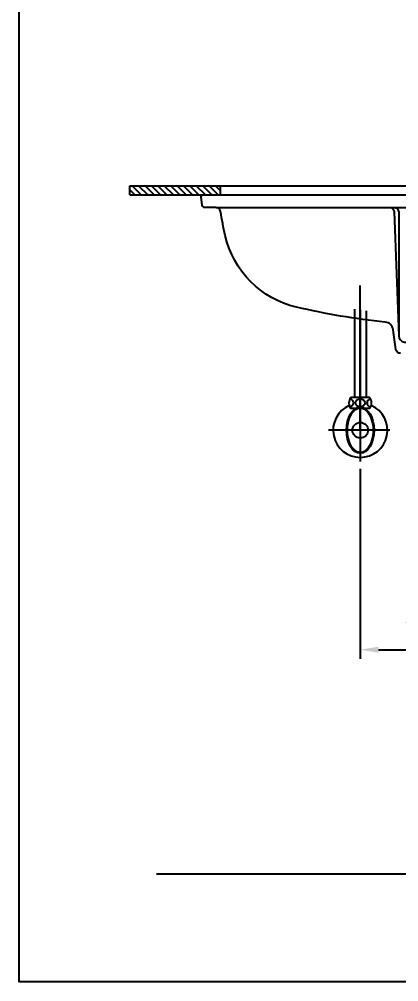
# Model space of a CAD drawing. Extents: x 0 to 3100, y 0 to 2100.
# Drawn here: x 0 to 419, y 0 to 1063 of the extents above; entities that cross this region are included whole.
import ezdxf

# ---------------------------------------------------------------- set-up
doc = ezdxf.new("R2010")
doc.units = 0
doc.header["$LTSCALE"] = 20
doc.header["$MEASUREMENT"] = 0
doc.layers.get('0').update_dxf_attribs({"linetype": 'CONTINUOUS'})
doc.layers.get('DEFPOINTS').update_dxf_attribs({"linetype": 'CONTINUOUS'})
for name, color, linetype in [('1', 1, 'CONTINUOUS'), ('3', 3, 'CONTINUOUS'), ('5', 5, 'CONTINUOUS'), ('6', 6, 'CONTINUOUS')]:
    doc.layers.add(name, color=color, linetype=linetype)
doc.styles.get("Standard").update_dxf_attribs({"font": 'NanumGothic.ttf'})
doc.dimstyles.get("Standard").update_dxf_attribs({"dimtxt": 2.7, "dimasz": 2, "dimexe": 2, "dimexo": 1, "dimgap": 2, "dimtad": 1, "dimdec": 0, "dimlfac": 10, "dimrnd": 1, "dimzin": 0, "dimdsep": 46, "dimtxsty": 'Standard', "dimcen": 0, "dimclrd": 7, "dimclrt": 2, "dimadec": 0, "dimazin": 0, "dimtfac": 1, "dimtdec": 0, "dimtofl": 0, "dimtmove": 0, "dimatfit": 3, "dimfxl": 1, "dimtolj": 1, "dimtzin": 0, "dimarcsym": 0})

# ---------------------------------------------------------------- blocks, each defined once
blk = doc.blocks.new('*D7')
at = {"color": 3, "lineweight": -2, "transparency": 16777216}
for p, q in [((376.3, 566.6), (376.3, 356.8)), ((526.3, 566.6), (526.3, 356.8)), ((396.3, 366.8), (506.3, 366.8))]:
    blk.add_line(p, q, dxfattribs=at)
at = {"color": 3, "transparency": 16777216}
for points in [[(396.3, 370.1), (396.3, 363.5), (376.3, 366.8)], [(506.3, 370.1), (506.3, 363.5), (526.3, 366.8)]]:
    blk.add_solid(points, dxfattribs=at)
at = {"layer": 'DEFPOINTS', "color": 0, "transparency": 16777216}
for p in [(376.3, 574.6), (526.3, 574.6), (526.3, 366.8)]:
    blk.add_point(p, dxfattribs=at)
at = {"color": 2, "transparency": 16777216, "insert": (451.3, 389.3), "char_height": 25, "attachment_point": 5}
blk.add_mtext('\\A1;150', dxfattribs=at)

msp = doc.modelspace()

# ---------------------------------------------------------------- hatches: boundary and pattern name
at = {"layer": '3'}
h = msp.add_hatch(dxfattribs=at)
h.set_pattern_fill('_USER', color=256, scale=5, angle=315, style=0, pattern_type=0)
h.set_pattern_definition([(315, (-52309.144, -8325.423), (3.5355339, 3.5355339), [])])
h.paths.add_polyline_path([(122.0723, 879.26864), (122.0723, 869.26864), (222.0723, 869.26864), (222.0723, 879.26864)])

# ---------------------------------------------------------------- linework, layer by layer
for points in [[(420.63056, 694.26864, -0.3738213099), (415.67937, 698.57167), (412.63446, 720.2024, 0.3442912482), (403.77646, 728.75378, -0.0310227248), (305.97324, 745.20556, -0.2879968225), (227.31761, 824.50846, -0.0167142602), (222.0723, 851.04535, 0.3692337922), (217.13299, 855.26864), (204.8993, 855.26864, -0.3745701882), (201.9275, 857.85827), (200.8039, 866.99506, -0.4550002737), (202.7851, 869.26864), (451.2851, 869.26864)], [(408.83738, 855.26864, -0.4039085163), (413.83427, 850.44516), (418.66387, 713.73003)], [(413.66387, 855.26864, -0.4142135624), (418.66387, 850.26864), (418.66387, 713.73003, 0.3904100298), (425.09087, 706.75352, 0.0204900263), (451.2851, 705.67963, 0.0204900263), (477.47932, 706.75352, 0.3904100298), (483.90632, 713.73003), (483.90632, 850.26864, -0.4142135624), (488.90632, 855.26864)]]:
    msp.add_lwpolyline(points, format="xyb")
msp.add_lwpolyline([(217.13299, 855.26864), (451.2851, 855.26864), (685.4372, 855.26864)])
at = {"layer": '1'}
for p, q in [((376.2851, 609.26864), (376.2851, 769.26864)), ((151.2851, 119.26864), (751.2851, 119.26864))]:
    msp.add_line(p, q, dxfattribs=at)
at = {"layer": '5'}
for p, q in [((122.0723, 879.26864), (780.4979, 879.26864)), ((122.0723, 869.26864), (122.0723, 879.26864)), ((222.0723, 869.26864), (222.0723, 879.26864)), ((122.0723, 869.26864), (780.4979, 869.26864))]:
    msp.add_line(p, q, dxfattribs=at)
at = {"layer": '5', "color": 212}
msp.add_lwpolyline([(0, 2100), (3100, 2100), (3100, 0), (0, 0)], close=True, dxfattribs=at)
at = {"layer": '6'}
for p, q in [((369.9351, 743.03874), (369.9351, 645.26864)), ((376.2851, 742.12276), (376.2851, 574.61011)), ((382.6351, 741.25868), (382.6351, 645.26864)), ((382.6351, 645.26864), (365.7851, 645.26864)), ((386.7851, 645.26864), (382.6351, 645.26864)), ((371.1449, 633.26864), (365.7851, 633.26864)), ((386.7851, 633.26864), (381.42529, 633.26864)), ((408.91167, 609.26864), (341.31597, 609.26864))]:
    msp.add_line(p, q, dxfattribs=at)
msp.add_circle((376.2851, 609.26864), 8.61509, dxfattribs=at)
for centre, radius, start, end in [((373.7851, 639.26864), 10, 143.13010235, 216.86989765), ((378.7851, 639.26864), 10, 323.13010235, 36.86989765), ((376.2851, 609.26864), 30, 113.91725115, 66.08274885)]:
    msp.add_arc(centre, radius, start, end, dxfattribs=at)
for centre, start_param, end_param in [((363.51183, 639.49622), 1.8005043538, 4.4430577951), ((388.96777, 639.49622), -1.3174732033, 1.3573775685)]:
    msp.add_ellipse(centre, major_axis=(-5.22946, 0), ratio=0.8663914057, start_param=start_param, end_param=end_param, dxfattribs=at)
for centre, major_axis, ratio in [((376.2851, 639.49622), (5.22946, 0), 0.8663914057), ((376.2851, 609.26864), (0, 25.5), 0.5965287665)]:
    msp.add_ellipse(centre, major_axis=major_axis, ratio=ratio, dxfattribs=at)
msp.add_open_spline([(376.2851, 633.76864), (374.20471, 633.76864), (372.10495, 632.95953), (368.20873, 629.71448), (366.43651, 627.27435), (363.71065, 621.24564), (362.75899, 617.66623), (361.90859, 610.15109), (362.00991, 606.22136), (363.24181, 598.86394), (364.3723, 595.44241), (367.38472, 589.85319), (369.26259, 587.69596), (373.26774, 585.05363), (375.37326, 584.55204), (379.52876, 585.15384), (381.61051, 586.2767), (385.36172, 590.10869), (387.01045, 592.8128), (389.42483, 599.23417), (390.18961, 602.94342), (390.65128, 610.55785), (390.34814, 614.45712), (388.7453, 621.59953), (387.44573, 624.83625), (384.17484, 629.94303), (382.21112, 631.80179), (378.89341, 633.45396), (377.58789, 633.76864), (376.2851, 633.76864)], degree=3, knots=[0, 0, 0, 0, 0.4611097388, 0.4611097388, 0.9222194776, 0.9222194776, 1.3833292164, 1.3833292164, 1.8444389553, 1.8444389553, 2.3055486941, 2.3055486941, 2.7666584329, 2.7666584329, 3.2277681717, 3.2277681717, 3.6888779105, 3.6888779105, 4.1499876493, 4.1499876493, 4.6110973881, 4.6110973881, 5.072207127, 5.072207127, 5.5333168658, 5.5333168658, 5.9944266046, 5.9944266046, 6.2831853072, 6.2831853072, 6.2831853072, 6.2831853072], dxfattribs=at)

# ---------------------------------------------------------------- dimensions: what is measured, and where the dimension line sits
dim = msp.add_linear_dim(base=(526.2851, 366.78772), p1=(376.2851, 574.61011), p2=(526.2851, 574.61011), dimstyle='Standard', override={"dimtxt": 25, "dimasz": 20, "dimexe": 10, "dimexo": 8, "dimgap": 10, "dimdec": 4, "dimlfac": 1, "dimzin": 8, "dimclrd": 3, "dimclre": 3, "dimtdec": 4, "dimtofl": 1, "dimarcsym": 1})
dim.commit()
dim.dimension.update_dxf_attribs({"geometry": '*D7', "text_midpoint": (451.2851, 389.28772)})

doc.saveas('drawing.dxf')
